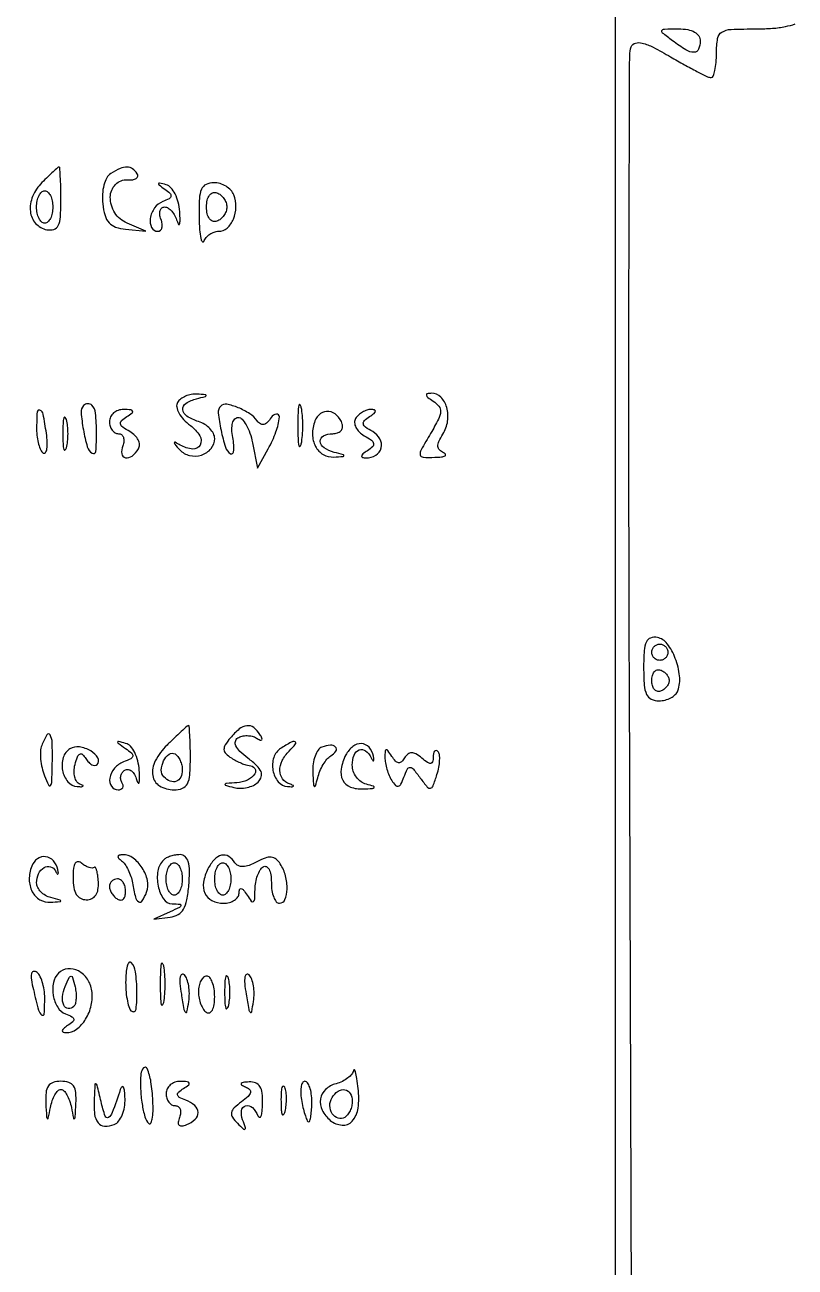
# Model space of a CAD drawing. Extents: x 0 to 905, y 0 to 640.
# Drawn here: x 809.5 to 904.7, y 166 to 319.5 of the extents above; entities that cross this region are included whole.
import ezdxf

# ---------------------------------------------------------------- set-up
doc = ezdxf.new("R2010")
doc.units = 0

msp = doc.modelspace()

# ---------------------------------------------------------------- linework, layer by layer
for points in [[(882.5, 352.5), (882.5, 87.5), (699.76385, 87.24732), (517.027699, 86.99464), (516.76385, 54.74732), (516.5, 22.5), (269.5, 22.5), (22.5, 22.5), (22.243959, 319, -0.00015), (22.179942, 432.778506, -0.000249), (22.20269, 528.770651, -0.000007), (22.267864, 615.689779, -0.090785), (22.463017, 616.751154, -0.310816), (23.53922, 617.495646, -0.00004), (108.995441, 617.701159, -0.000616), (229.087382, 617.832255, -0.000111), (452.719058, 617.751154), (882.5, 617.5)], [(893, 317.5, -0.102486), (892.788637, 316.479655, -0.301552), (892.216218, 316.107466, -0.137071), (891.213812, 316.397543, -0.023362), (889.55887, 317.531803, -0.008245), (888.331921, 318.492032, -0.354449), (888.267891, 318.793934, -0.275202), (888.561777, 318.978766, -0.006077), (890.30887, 319, -0.041065), (891.458309, 318.905438, -0.086296), (892.301478, 318.610653, -0.122329), (892.812873, 318.132378, -0.144851)], [(811.660965, 300.022149, 0.094325), (810.504767, 298.302448, 0.127278), (810.224646, 296.456768, 0.157437), (810.877254, 294.975081, 0.164806), (812.261484, 294.188159, 0.123758), (813.12798, 294.236744, 0.211376), (813.663847, 294.70569, 0.093887), (813.934517, 295.774379, 0.015209), (814, 297.926676, 0.005757), (813.982061, 299.484502, 0.009794), (813.926563, 300.786003, 0.00392), (813.85071, 301.867175, 0.460533), (813.75, 301.940567, 0.124316), (813.592082, 301.8582, 0.003681), (813.033221, 301.352515, 0.007143), (812.383777, 300.738783, 0.004843)], [(820.169924, 301.126181, 0.128667), (819.672107, 300.591664, 0.058144), (819.31632, 299.695115, 0.050883), (819.136913, 298.583014, 0.043008), (819.169924, 297.391493, 0.040983), (819.455823, 295.948393, 0.114844), (819.952347, 295.052729, 0.128359), (820.755434, 294.525883, 0.057452), (822, 294.259963), (824.5, 294.019926), (822.179637, 295.003767, -0.150449), (820.657721, 296.28484, -0.146961), (820.102109, 298.212531, -0.190198), (820.746482, 299.793084, -0.225315), (822.239722, 300.362905, 0.047547), (822.868255, 300.373175, 0.113184), (823.306667, 300.526665, 0.205085), (823.488076, 300.789535, 0.190524), (823.430221, 301.112905, 0.098783), (822.862683, 301.721502, 0.156073), (822.189569, 301.939883, 0.108451), (821.330552, 301.755006, 0.034254)], [(826.833846, 299.215294, -0.033349), (827.474484, 298.698245, -0.25149), (827.597189, 298.342694, -0.235491), (827.370699, 298.027446, -0.029717), (826.583846, 297.670548, 0.147655), (825.573246, 296.886866, 0.113467), (825.0369, 295.589585, 0.158946), (825.204942, 294.471558, 0.283865), (825.968615, 294, 0.184534), (826.289193, 294.122486, 0.147206), (826.483616, 294.440625, 0.100118), (826.511135, 294.925634, 0.055937), (826.361626, 295.5, -0.06016), (826.217323, 296.074154, -0.106004), (826.258745, 296.559375, -0.15007), (826.474087, 296.878024, -0.171292), (826.819687, 297, -0.145372), (827.2523, 296.871504, -0.068326), (827.69737, 296.485937, -0.059068), (828.087036, 295.919374, -0.051236), (828.356015, 295.25, 0.066436), (828.528952, 294.854684, 0.657869), (828.65834, 294.872659, 0.072314), (828.721688, 295.3784, 0.010379), (828.679339, 296.422881, 0.04591), (828.500318, 297.58353, 0.055748), (828.116737, 298.614551, 0.065112), (827.594155, 299.382363, 0.146162), (827, 299.749012, 0.007171), (826.195992, 299.952839, 0.394473), (826.071513, 299.881975, 0.319113), (826.121577, 299.72885, 0.006159)], [(831.078947, 295.75, 0.011459), (831.143409, 294.197245, 0.031921), (831.282867, 293.115625, 0.122766), (831.467002, 292.720772, 0.571698), (831.662281, 292.75, -0.081631), (831.95293, 293.227883, -0.06462), (832.403221, 293.632812, -0.06511), (832.937973, 293.906678, -0.086029), (833.476345, 294, 0.18319), (834.532256, 294.400298, 0.112809), (835.315585, 295.494284, 0.095626), (835.628865, 296.993015, 0.09574), (835.361626, 298.5, 0.098143), (835.000393, 299.073537, 0.066864), (834.399034, 299.559375, 0.064008), (833.659707, 299.887915, 0.07271), (832.893011, 300, 0.110543), (831.937207, 299.786072, 0.183775), (831.371586, 299.199151, 0.090327), (831.106948, 298.033584, 0.015419)], [(813, 297, -0.048028), (812.926307, 296.234582, -0.068025), (812.70625, 295.5875, -0.088204), (812.381882, 295.151477, -0.191087), (812, 295, -0.191087), (811.618118, 295.151477, -0.088204), (811.29375, 295.5875, -0.068025), (811.073693, 296.234582, -0.048028), (811, 297, -0.048028), (811.073693, 297.765418, -0.068025), (811.29375, 298.4125, -0.088204), (811.618118, 298.848523, -0.191087), (812, 299, -0.191087), (812.381882, 298.848523, -0.088204), (812.70625, 298.4125, -0.068025), (812.926307, 297.765418, -0.048028)], [(834.5, 297, -0.085974), (834.406312, 296.459169, -0.06941), (834.132812, 295.935938, -0.06965), (833.727751, 295.509184, -0.087886), (833.25, 295.25, -0.162171), (832.750923, 295.249896, -0.158614), (832.346154, 295.548718, -0.105759), (832.084641, 296.151204, -0.049736), (832, 297, -0.049736), (832.084641, 297.848796, -0.105759), (832.346154, 298.451282, -0.158614), (832.750923, 298.750104, -0.162171), (833.25, 298.75, -0.087886), (833.727751, 298.490816, -0.06965), (834.132812, 298.064062, -0.06941), (834.406312, 297.540831, -0.085974)], [(828.415197, 272.862785, 0.188812), (828.312253, 272.298169, 0.078031), (828.582118, 271.555718, 0.061446), (829.164752, 270.751759, 0.043702), (829.992212, 270.005875, -0.091955), (831.146382, 268.744774, -0.263963), (831.194001, 267.600987, -0.308487), (830.277513, 267.102917, -0.1037), (828.75, 267.587687, 0.009551), (828.112211, 267.931872, 0.523773), (828.009836, 267.87737, 0.213707), (828.067713, 267.693186, 0.005151), (828.682783, 267.013922, 0.150766), (829.908798, 266.303175, 0.135067), (831.381424, 266.365669, 0.143335), (832.553724, 267.160218, 0.174339), (833, 268.401228, 0.120733), (832.851239, 269.008321, 0.07029), (832.4125, 269.621641, 0.063632), (831.764682, 270.14808, 0.062073), (831, 270.5, -0.062073), (829.571505, 271.157419, -0.235931), (829.071348, 271.96936, -0.280187), (829.453542, 272.745349, -0.07795), (830.75, 273.310674, 0.002679), (831.851261, 273.604777, 0.309854), (831.942842, 273.712731, 0.420376), (831.866595, 273.804491, 0.003272), (830.809017, 273.883999, 0.06305), (830.110055, 273.843806, 0.055019), (829.408302, 273.631868, 0.05787), (828.808716, 273.289491, 0.095986)], [(859.990589, 273.026978, -0.081345), (860.70593, 272.391794, -0.192093), (860.91489, 271.722887, -0.100215), (860.650198, 270.790256, -0.014316), (859.684053, 269.042291, 0.006162), (858.507594, 266.993458, 0.17144), (858.405126, 266.39414, 0.350477), (858.745297, 266.091939, 0.021596), (860.193464, 266.078947, 0.020079), (861.012324, 266.139956, 0.092078), (861.465861, 266.279336, 0.437562), (861.514401, 266.458855, 0.157439), (861.286062, 266.65026, -0.098603), (860.775591, 266.986085, -0.190267), (860.580824, 267.426598, -0.120116), (860.704036, 268.038089, -0.030091), (861.193882, 268.938847, 0.103455), (861.785029, 270.547946, 0.105095), (861.676794, 272.24946, 0.129149), (860.935187, 273.515697, 0.201682), (859.781385, 273.984687, 0.050317), (859.271348, 273.927065, 0.414804), (859.157238, 273.749562, 0.181841), (859.334591, 273.475777, 0.018114)], [(811, 269.559017, 0.030992), (811.060279, 268.58748, 0.036802), (811.240598, 267.686375, 0.039947), (811.503175, 266.969094, 0.147672), (811.819056, 266.61183, 0.401493), (812.092216, 266.670055, 0.110488), (812.270451, 267.120059, 0.052318), (812.314373, 267.955997, 0.023425), (812.205557, 269.052813, 0.010376), (811.810492, 271.403887, 0.251624), (811.406077, 271.903738, 0.518456), (811.058647, 271.686367, 0.013781)], [(816.809831, 272.476498, 0.220155), (816.494998, 271.619341, 0.024109), (816.773193, 269.484859, 0.025199), (817.260984, 267.384531, 0.186724), (817.869402, 266.580504, 0.561523), (818.318412, 266.808291, 0.021269), (818.399676, 269.096966, 0.020528), (818.282443, 271.532802, 0.175843), (817.827688, 272.505646, 0.105047), (817.598992, 272.654199, 0.099166), (817.324771, 272.701005, 0.096422), (817.047298, 272.638701, 0.093338)], [(820, 270.5, 0.072144), (820.08314, 269.926792, 0.087143), (820.325178, 269.440625, 0.100435), (820.684847, 269.115611, 0.134459), (821.106989, 269, -0.158089), (821.480915, 268.878743, -0.151946), (821.719716, 268.559375, -0.112257), (821.77672, 268.073899, -0.06502), (821.638374, 267.5, 0.122325), (821.517265, 266.520086, 0.326675), (821.971223, 266.03471, 0.218988), (822.790619, 266.238558, 0.085765), (823.581381, 267.131677, 0.152441), (823.711572, 267.639382, 0.103638), (823.558233, 268.220314, 0.084897), (823.141278, 268.787403, 0.064391), (822.520421, 269.24851, -0.025739), (821.638688, 269.803368, -0.189731), (821.370204, 270.210802, -0.261641), (821.495234, 270.609111, -0.047574), (822.130023, 271.10152, 0.019066), (822.79751, 271.560923, 0.347061), (822.860092, 271.794518, 0.280965), (822.640578, 271.950121, 0.015023), (821.75, 271.984687, 0.08452), (821.081711, 271.876916, 0.094034), (820.514063, 271.554877, 0.101436), (820.13455, 271.070951, 0.116238)], [(833.74093, 272.407597, 0.227835), (833.443602, 271.559992, 0.023955), (833.784552, 269.427609, 0.025544), (834.336007, 267.333815, 0.179031), (834.974945, 266.515485, 0.389628), (835.211035, 266.560765, 0.127672), (835.356159, 266.919655, 0.055867), (835.36911, 267.612785, 0.023991), (835.238966, 268.530262, -0.037997), (835.126061, 269.525833, -0.075561), (835.21603, 270.312531, -0.11776), (835.489128, 270.813454, -0.212414), (835.908423, 271, -0.211879), (836.390486, 270.78612, -0.055272), (836.898089, 270.082863, -0.046254), (837.351748, 269.073307, -0.033134), (837.674434, 267.877832), (838.298867, 264.755663), (839.613998, 267.127832, 0.037423), (840.573448, 269.212131, 0.065381), (840.998808, 271.061958, 0.483263), (840.636363, 271.410537, 0.217186), (839.984687, 271, -0.045567), (839.503533, 270.395132, -0.142545), (839.05814, 270.137407, -0.201223), (838.641977, 270.202756, -0.102314), (838.25, 270.572942, 0.095668), (837.334496, 271.460638, 0.048237), (835.904615, 272.210188, 0.047463), (834.490115, 272.634711, 0.250584)], [(843.272364, 270, 0.008087), (843.298431, 268.38851, 0.039503), (843.399666, 267.482812, 0.611425), (843.546986, 267.439977, 0.142433), (843.705733, 267.75, 0.029693), (843.840649, 268.774707, 0.017887), (843.884498, 270, 0.017887), (843.840649, 271.225293, 0.029693), (843.705733, 272.25, 0.142433), (843.546986, 272.560023, 0.611425), (843.399666, 272.517188, 0.039503), (843.298431, 271.61149, 0.008087)], [(845.393537, 270.583158, 0.092459), (845.088024, 268.923214, 0.11995), (845.456282, 267.42578, 0.141099), (846.406143, 266.426894, 0.149916), (847.718615, 266.116001, 0.002269), (848.892099, 266.197767, 0.376975), (848.975405, 266.282707, 0.354061), (848.903211, 266.382583, 0.00218), (847.75, 266.689326, -0.084752), (846.513908, 267.24833, -0.230186), (846.045159, 268.058551, -0.307969), (846.440134, 268.739676, -0.112419), (847.583333, 269, 0.077096), (848.158616, 269.089234, 0.119977), (848.585286, 269.348828, 0.144529), (848.795817, 269.735738, 0.134046), (848.770833, 270.1875, 0.118283), (848.102767, 271.259689, 0.166895), (847.096012, 271.742736, 0.186698), (846.088512, 271.482766, 0.146718)], [(850.418619, 270.868323, 0.152441), (850.288428, 270.360618, 0.103638), (850.441767, 269.779686, 0.084897), (850.858722, 269.212597, 0.064391), (851.479579, 268.75149, -0.025739), (852.361312, 268.196632, -0.189731), (852.629796, 267.789198, -0.261641), (852.504766, 267.390889, -0.047574), (851.869977, 266.89848, 0.022242), (851.308056, 266.506451, 0.181247), (851.144844, 266.245294, 0.398544), (851.251753, 266.074215, 0.060299), (851.690983, 266.015313, 0.139806), (852.908544, 266.345678, 0.196707), (853.572515, 267.238247, 0.19418), (853.424409, 268.34979, 0.136983), (852.520421, 269.24851, -0.025739), (851.638688, 269.803368, -0.189731), (851.370204, 270.210802, -0.261641), (851.495234, 270.609111, -0.047574), (852.130023, 271.10152, 0.022242), (852.691944, 271.493549, 0.181247), (852.855156, 271.754706, 0.398544), (852.748247, 271.925785, 0.060299), (852.309017, 271.984687, 0.082511), (851.801661, 271.907078, 0.054303), (851.262432, 271.663072, 0.053122), (850.774473, 271.300082, 0.067978)], [(814.232003, 269, 0.011065), (814.259713, 267.748017, 0.052887), (814.366341, 267.042188, 0.542911), (814.521012, 266.99086, 0.161593), (814.689326, 267.25, 0.039571), (814.831531, 268.047266, 0.024357), (814.877971, 269, 0.024357), (814.831531, 269.952734, 0.039571), (814.689326, 270.75, 0.161593), (814.521012, 271.00914, 0.542911), (814.366341, 270.957812, 0.052887), (814.259713, 270.251983, 0.011065)], [(886, 240.073324, 0.017235), (886.074172, 237.922152, 0.091783), (886.366183, 236.787942, 0.176906), (886.944016, 236.209913, 0.109277), (887.893011, 236, 0.061362), (888.649572, 236.093199, 0.061793), (889.358983, 236.367188, 0.067866), (889.916882, 236.771846, 0.117999), (890.225282, 237.25, 0.111715), (890.437276, 239.078533, 0.064879), (889.916556, 241.237568, 0.067939), (888.919493, 243.054434, 0.187907), (887.706155, 243.818073, 0.129861), (886.862545, 243.760599, 0.207134), (886.334549, 243.283508, 0.091718), (886.065795, 242.206702, 0.015417)], [(889, 242, -0.099038), (888.923658, 241.618362, -0.097945), (888.70625, 241.29375, -0.097945), (888.381638, 241.076342, -0.099038), (888, 241, -0.099038), (887.618362, 241.076342, -0.097945), (887.29375, 241.29375, -0.097945), (887.076342, 241.618362, -0.099038), (887, 242, -0.099038), (887.076342, 242.381638, -0.097945), (887.29375, 242.70625, -0.097945), (887.618362, 242.923658, -0.099038), (888, 243, -0.099038), (888.381638, 242.923658, -0.097945), (888.70625, 242.70625, -0.097945), (888.923658, 242.381638, -0.099038)], [(889.15, 238.5, -0.102038), (889.069583, 238.110048, -0.070382), (888.834219, 237.723802, -0.066918), (888.485911, 237.399741, -0.073624), (888.075, 237.191667, -0.159683), (887.666526, 237.189601, -0.143818), (887.315781, 237.428177, -0.107546), (887.079656, 237.888977, -0.064908), (887, 238.5, -0.064908), (887.079656, 239.111023, -0.107546), (887.315781, 239.571823, -0.143818), (887.666526, 239.810399, -0.159683), (888.075, 239.808333, -0.073624), (888.485911, 239.600259, -0.066918), (888.834219, 239.276198, -0.070382), (889.069583, 238.889952, -0.102038)], [(811.638801, 230.501114, 0.078177), (811.481942, 229.766519, 0.035517), (811.498368, 228.781261, 0.034059), (811.664541, 227.723096, 0.039599), (811.968426, 226.751114, 0.015684), (812.490242, 225.562048, 0.586983), (812.726451, 225.546837, 0.135977), (812.881616, 226.042787, 0.004005), (812.936614, 228.25, 0.009954), (812.928793, 230.851408, 0.125671), (812.666536, 231.788268, 0.576106), (812.25659, 231.789289, 0.040409)], [(827.11072, 230.523708, 0.075353), (825.655601, 228.577935, 0.162861), (825.345286, 226.757134, 0.222708), (826.197838, 225.490257, 0.135874), (827.968615, 225, 0.091489), (829.012416, 225.192604, 0.186093), (829.623038, 225.742275, 0.10054), (829.925224, 226.836287, 0.017274), (830, 229, 0.005863), (829.982062, 230.52964, 0.009981), (829.926563, 231.807245, 0.004072), (829.850667, 232.866628, 0.46115), (829.75, 232.939558, 0.124285), (829.587261, 232.853897, 0.002352), (828.871586, 232.20497, 0.005574), (828.044465, 231.430748, 0.003684)], [(834.936747, 231.423785, 0.03121), (834.300438, 230.551664, 0.156052), (834.147786, 229.973918, 0.190605), (834.372206, 229.481966, 0.050531), (835.064302, 228.939097, 0.020456), (835.669004, 228.590242, 0.020623), (836.298576, 228.292991, 0.02095), (836.866871, 228.08039, 0.074054), (837.25, 228.015313, -0.232471), (837.948955, 227.653875, -0.323084), (837.956934, 226.973682, -0.130852), (837.039983, 226.205559, -0.096692), (835.75, 225.883999, 0.003728), (834.475171, 225.808739, 0.233825), (834.285681, 225.698775, 0.507872), (834.334524, 225.566722, 0.006188), (835.35622, 225.290218, 0.064988), (836.151107, 225.192652, 0.053065), (837.00316, 225.289945, 0.054876), (837.781787, 225.556095, 0.087253), (838.35622, 225.960212, 0.116199), (838.75429, 226.606147, 0.181819), (838.729274, 227.251033, 0.10535), (838.224108, 227.976274, 0.026351), (837.113968, 228.910902, -0.027659), (836.128379, 229.745085, -0.087789), (835.615925, 230.436282, -0.176406), (835.553148, 230.986397, -0.197933), (835.863968, 231.415928, -0.080611), (836.384245, 231.631434, -0.059272), (837.005427, 231.702192, -0.059053), (837.628512, 231.625193, -0.078322), (838.154508, 231.404508, 0.029004), (838.613152, 231.156574, 0.315645), (838.809017, 231.190983, 0.315645), (838.843426, 231.386848, 0.029004), (838.595492, 231.845492, 0.091562), (837.824882, 232.695936, 0.194069), (836.98223, 232.927894, 0.145707), (836.034806, 232.522707, 0.046173)], [(815.118068, 230.07297, 0.182901), (814.283738, 228.987719, 0.121372), (814.201105, 227.401674, 0.126665), (814.860277, 226.006927, 0.204021), (816.011484, 225.415192, 0.013769), (816.544282, 225.391338, 0.181165), (816.727105, 225.456263, 0.542514), (816.714582, 225.557535, 0.029431), (816.357386, 225.706352, -0.162395), (815.961226, 226.012477, -0.086357), (815.7065, 226.584968, -0.070633), (815.627699, 227.330382, -0.055073), (815.746124, 228.137178, -0.023254), (816.042348, 229.087122, -0.183201), (816.338428, 229.430781, -0.330601), (816.670463, 229.38354, -0.059399), (817.084365, 228.863495, 0.050717), (817.435701, 228.406025, 0.083005), (817.824176, 228.111379, 0.118848), (818.185521, 228.020388, 0.201538), (818.469793, 228.13646, 0.344687), (818.568673, 228.946067, 0.126811), (817.691482, 229.807242, 0.092406), (816.277284, 230.306894, 0.179106)], [(821.971975, 230.129926, -0.02506), (822.743234, 229.534853, -0.258269), (822.879179, 229.171521, -0.245978), (822.645529, 228.850953, -0.023047), (821.721975, 228.446806, 0.126234), (820.620899, 227.66481, 0.128727), (820.042263, 226.454808, 0.194628), (820.241653, 225.442248, 0.253191), (821.059017, 225, 0.098926), (821.418448, 225.071817, 0.176081), (821.637945, 225.273452, 0.169366), (821.681645, 225.57557, 0.090666), (821.542705, 225.930902, -0.100106), (821.394992, 226.330558, -0.098189), (821.412689, 226.75912, -0.09769), (821.592911, 227.150242, -0.097981), (821.908006, 227.443145, -0.180337), (822.30604, 227.522478, -0.131968), (822.720676, 227.336058, -0.094544), (823.091096, 226.893887, -0.057488), (823.353657, 226.262243, 0.064436), (823.527822, 225.85909, 0.659299), (823.657647, 225.876255, 0.073472), (823.721702, 226.378343, 0.010373), (823.679339, 227.422881, 0.04591), (823.500318, 228.58353, 0.055748), (823.116737, 229.614551, 0.065112), (822.594155, 230.382363, 0.146162), (822, 230.749012, 0.005276), (821.107722, 230.978818, 0.472944), (821.011527, 230.906895, 0.254128), (821.085625, 230.754467, 0.003387)], [(841.151607, 230.11486, 0.177266), (840.29954, 229.005713, 0.121882), (840.200959, 227.407498, 0.128797), (840.85385, 226.010342, 0.20406), (842.011484, 225.415192, 0.010809), (842.58505, 225.38611, 0.241247), (842.730861, 225.45554, 0.493409), (842.703203, 225.557952, 0.016609), (842.25, 225.727033, -0.155575), (841.385137, 226.360999, -0.155561), (841.046866, 227.378619, -0.121607), (841.334832, 228.609872, -0.078566), (842.2, 229.8, 0.021766), (843.004256, 230.677502, 0.538984), (842.925582, 230.94081, 0.20451), (842.438305, 230.886153, 0.012424)], [(846.25, 230.279762, 0.158275), (845.779115, 229.916586, 0.06272), (845.401263, 229.181138, 0.053729), (845.164037, 228.21997, 0.044553), (845.116001, 227.166667, 0.004253), (845.190306, 225.738434, 0.172989), (845.310625, 225.456272, 0.583353), (845.458755, 225.491119, 0.009687), (845.731684, 226.5, -0.03876), (846.004416, 227.316676, -0.034328), (846.409282, 228.11684, -0.035946), (846.877042, 228.787662, -0.082266), (847.336722, 229.195627, 0.093774), (847.97992, 229.793273, 0.371183), (847.942215, 230.290075, 0.223877), (847.30944, 230.516561, 0.06164)], [(849.202832, 229.310765, 0.075173), (848.61826, 227.57887, 0.162766), (848.821993, 226.205218, 0.187731), (849.771327, 225.356136, 0.10338), (851.333333, 225.116001, 0.004943), (852.483606, 225.188996, 0.220754), (852.688046, 225.302761, 0.516928), (852.641902, 225.439374, 0.008813), (851.75, 225.689326, -0.09552), (851.081374, 226.009076, -0.075402), (850.514063, 226.578271, -0.073873), (850.131587, 227.302748, -0.084769), (850, 228.073324, -0.089146), (850.219762, 229.296125, -0.215128), (850.851406, 229.93534, -0.260888), (851.644686, 229.82125, -0.114791), (852.341667, 228.975, 0.019541), (852.530428, 228.629035, 0.433977), (852.630911, 228.607266, 0.281926), (852.684243, 228.728094, 0.014877), (852.6125, 229.1625, 0.132022), (852.07333, 230.261905, 0.205017), (851.135143, 230.712658, 0.181071), (850.066857, 230.36479, 0.105929)], [(829, 227.440983, -0.10924), (828.804984, 226.559036, -0.197274), (828.270167, 226.06477, -0.1881), (827.520615, 226.076305, -0.099868), (826.735568, 226.597766, -0.210351), (826.406646, 227.443943, -0.101767), (826.696107, 228.593121, -0.122354), (827.370931, 229.405635, -0.305994), (828.104785, 229.435239, -0.096533), (828.447691, 229.118313, -0.052635), (828.737031, 228.621201, -0.049696), (828.933596, 228.033219, -0.055887)], [(854.030626, 229, 0.045392), (854.091694, 228.328709, 0.027135), (854.278998, 227.548808, 0.027018), (854.552198, 226.786152, 0.041767), (854.876149, 226.166154, 0.042242), (855.336926, 225.559286, 0.28153), (855.685352, 225.456031, 0.212844), (856.0093, 225.718092, 0.0262), (856.388354, 226.569651, -0.021683), (856.828527, 227.583048, -0.300825), (857.155779, 227.776219, -0.213252), (857.547804, 227.576395, -0.011956), (858.400797, 226.466555, 0.013902), (859.266985, 225.348578, 0.278227), (859.657213, 225.210059, 0.258665), (859.981663, 225.487732, 0.012341), (860.464585, 226.888419, 0.02907), (860.696043, 227.797885, 0.036693), (860.797996, 228.659866, 0.039948), (860.77292, 229.366409, 0.169102), (860.591306, 229.742027, 0.161189), (860.367987, 229.854279, 0.259064), (860.173696, 229.780961, 0.131809), (860.04078, 229.499261, 0.044719), (860, 229.044222, -0.059914), (859.930498, 228.466288, -0.32251), (859.703462, 228.272142, -0.174504), (859.310431, 228.377546, -0.021298), (858.589028, 228.926114, 0.037144), (857.866483, 229.440279, 0.135021), (857.32929, 229.592311, 0.180277), (856.882572, 229.429578, 0.077946), (856.464028, 228.941796, -0.06555), (856.081488, 228.47306, -0.224331), (855.717053, 228.354694, -0.179998), (855.335619, 228.554969, -0.041609), (854.890313, 229.143237, 0.012586), (854.414346, 229.85418, 0.287764), (854.19778, 229.944543, 0.349077), (854.055126, 229.786413, 0.015573)], [(810.393537, 215.583158, 0.092459), (810.088024, 213.923214, 0.11995), (810.456282, 212.42578, 0.141099), (811.406143, 211.426894, 0.149916), (812.718615, 211.116001, 0.002269), (813.892099, 211.197767, 0.376975), (813.975405, 211.282707, 0.354061), (813.903211, 211.382583, 0.00218), (812.75, 211.689326, -0.068713), (812.081075, 211.966499, -0.069194), (811.514063, 212.41406, -0.075478), (811.131322, 212.957319, -0.116292), (811, 213.514307, -0.107028), (811.243445, 214.638577, -0.147116), (811.920285, 215.41243, -0.219098), (812.714537, 215.515184, -0.204916), (813.33959, 214.981231, 0.019147), (813.529361, 214.632109, 0.42897), (813.630301, 214.609096, 0.287128), (813.684232, 214.728167, 0.014876), (813.6125, 215.1625, 0.135436), (813.076614, 216.236921, 0.179119), (812.116782, 216.74203, 0.188684), (811.097705, 216.489361, 0.148162)], [(821.5, 216.234687, -0.084567), (821.908351, 215.812243, -0.035664), (822.307614, 215.128314, -0.033988), (822.639264, 214.319555, -0.037607), (822.845069, 213.5, 0.016846), (823.210233, 211.739685, 0.191618), (823.613273, 211.171385, 0.425705), (824.057993, 211.275354, 0.042473), (824.588337, 212.369607, 0.145999), (824.69733, 213.79237, 0.089466), (824.049753, 215.359074, 0.091504), (822.913755, 216.571398, 0.163681), (821.627555, 216.984687, 0.050393), (821.199493, 216.935554, 0.305876), (821.053223, 216.782317, 0.243909), (821.126133, 216.554717, 0.037187)], [(826.666667, 216.333333, 0.158383), (825.977314, 214.980412, 0.08897), (826.015289, 213.117978, 0.098431), (826.675043, 211.531437, 0.239512), (827.75, 210.929715, -0.012116), (828.723555, 210.866958, -0.461403), (828.835935, 210.708742, -0.22057), (828.656872, 210.487843, -0.005946), (827.5, 209.938203), (825.5, 209.016978), (827.5, 209.266805, 0.100485), (828.4766, 209.5954, 0.13105), (829.140558, 210.259469, 0.085615), (829.561894, 211.399946, 0.025084), (829.810365, 213.258317, 0.020295), (829.884486, 215.014751, 0.070973), (829.726556, 216.134494, 0.137057), (829.338557, 216.761354, 0.188211), (828.727032, 217, 0.042125), (828.144517, 216.950836, 0.03615), (827.546899, 216.804167, 0.037762), (827.021543, 216.589185, 0.080546)], [(832.170311, 215.25, 0.077499), (831.622856, 213.59992, 0.148225), (831.800335, 212.227973, 0.17437), (832.668752, 211.329204, 0.114827), (834.083333, 211, 0.063284), (834.817287, 211.093269, 0.08054), (835.441477, 211.367188, 0.097042), (835.86211, 211.773226, 0.15045), (836.015313, 212.25, -0.066727), (836.081977, 212.704915, -0.405416), (836.269141, 212.8125, -0.167501), (836.559769, 212.621859, -0.021149), (837, 212, 0.021402), (837.524997, 211.259195, 0.400385), (837.783207, 211.220225, 0.230617), (837.950013, 211.521535, 0.011327), (837.984687, 212.690983, -0.041553), (838.064504, 213.574966, -0.04346), (838.289252, 214.419912, -0.047523), (838.614889, 215.108369, -0.12069), (839, 215.5, -0.253782), (839.384801, 215.521766, -0.1651), (839.712684, 215.205217, -0.083483), (839.931329, 214.520664, -0.035659), (840, 213.559017, 0.037227), (840.073066, 212.579009, 0.055981), (840.29375, 211.751711, 0.073461), (840.616918, 211.186221, 0.230178), (841, 211, 0.302728), (841.684021, 211.455928, 0.093249), (841.954339, 212.730394, 0.070854), (841.758718, 214.374492, 0.076376), (841.111861, 215.853245, 0.080086), (840.585621, 216.447655, 0.151634), (839.998394, 216.68585, 0.111548), (839.249787, 216.582032, 0.032866), (838.187862, 216.100541, -0.034666), (837.24855, 215.67871, -0.078755), (836.487269, 215.527872, -0.116069), (835.907505, 215.640989, -0.149456), (835.501671, 215.997296, 0.113422), (834.735438, 216.772696, 0.199104), (833.861006, 216.924958, 0.154919), (832.96911, 216.4047, 0.065168)], [(815.5, 214.129249, 0.039736), (815.595788, 212.925859, 0.096397), (815.900969, 212.092564, 0.136134), (816.416206, 211.60586, 0.122184), (817.130872, 211.428571, 0.108413), (817.81441, 211.578542, 0.136018), (818.307685, 211.996, 0.109805), (818.583081, 212.686818, 0.055051), (818.630872, 213.630184, 0.018458), (818.551955, 214.447261, 0.039655), (818.418596, 215.065451, 0.073892), (818.257649, 215.40799, 0.473374), (818.092009, 215.424574, -0.210765), (817.856978, 215.333683, -0.068794), (817.483088, 215.403195, -0.054567), (817.04001, 215.606516, -0.038389), (816.592009, 215.923639, 0.148546), (816.11948, 216.122191, 0.289437), (815.767192, 215.947376, 0.113502), (815.555972, 215.311406, 0.023661)], [(829, 214, -0.048028), (828.926307, 213.234582, -0.068025), (828.70625, 212.5875, -0.088204), (828.381882, 212.151477, -0.191087), (828, 212, -0.191087), (827.618118, 212.151477, -0.088204), (827.29375, 212.5875, -0.068025), (827.073693, 213.234582, -0.048028), (827, 214, -0.048028), (827.073693, 214.765418, -0.068025), (827.29375, 215.4125, -0.088204), (827.618118, 215.848523, -0.191087), (828, 216, -0.191087), (828.381882, 215.848523, -0.088204), (828.70625, 215.4125, -0.068025), (828.926307, 214.765418, -0.048028)], [(835, 214, -0.048028), (834.926307, 213.234582, -0.068025), (834.70625, 212.5875, -0.088204), (834.381882, 212.151477, -0.191087), (834, 212, -0.191087), (833.618118, 212.151477, -0.088204), (833.29375, 212.5875, -0.068025), (833.073693, 213.234582, -0.048028), (833, 214, -0.048028), (833.073693, 214.765418, -0.068025), (833.29375, 215.4125, -0.088204), (833.618118, 215.848523, -0.191087), (834, 216, -0.191087), (834.381882, 215.848523, -0.088204), (834.70625, 215.4125, -0.068025), (834.926307, 214.765418, -0.048028)], [(820, 213.059017, 0.089642), (820.073302, 212.653442, 0.053229), (820.29375, 212.2129, 0.051032), (820.617485, 211.806203, 0.06081), (821, 211.5, 0.139169), (821.379648, 211.392057, 0.191142), (821.70625, 211.521475, 0.138808), (821.926733, 211.889346, 0.066118), (822, 212.440983, 0.062283), (821.925455, 213.037096, 0.080552), (821.70625, 213.542039, 0.097988), (821.381379, 213.879982, 0.153634), (821, 214, 0.092995), (820.618268, 213.928382, 0.096318), (820.29375, 213.723586, 0.099231), (820.076556, 213.418051, 0.105429)], [(810.600595, 200.333789, 0.006565), (811.24972, 197.779792, 0.166708), (811.645453, 197.191806, 0.600169), (811.944926, 197.330263, 0.014162), (812, 199.274316, 0.036672), (811.923231, 200.31961, 0.040789), (811.694476, 201.304793, 0.044761), (811.35998, 202.097837, 0.132928), (810.959918, 202.524772, 0.233045), (810.58316, 202.560922, 0.267624), (810.356994, 202.284393, 0.080998), (810.356325, 201.549745, 0.018759)], [(813.701236, 202.367903, 0.149516), (813.074462, 201.188751, 0.091541), (813.059922, 199.601219, 0.093538), (813.608663, 198.143134, 0.165976), (814.583846, 197.329452, -0.027745), (815.368061, 196.97747, -0.234956), (815.589781, 196.674583, -0.265879), (815.468719, 196.342289, -0.034191), (814.833846, 195.876149, 0.02848), (814.342211, 195.523742, 0.165674), (814.174324, 195.25807, 0.378933), (814.267635, 195.082803, 0.086103), (814.627555, 195.015313, 0.165601), (815.924882, 195.437534, 0.093711), (817.052921, 196.670328, 0.083299), (817.754542, 198.387132, 0.091048), (817.826764, 200.184742, 0.112876), (817.271423, 201.632656, 0.123886), (816.156079, 202.637318, 0.145575), (814.83843, 202.901131, 0.175231)], [(822, 201.225684, 0.022414), (822.054894, 200.001786, 0.029346), (822.220312, 198.894684, 0.029721), (822.458813, 198.020762, 0.174534), (822.75, 197.654298, 0.549498), (823.286971, 197.914439, 0.032393), (823.396486, 200.103821, 0.028614), (823.221222, 202.533915, 0.165534), (822.661021, 203.672312, 0.449013), (822.411102, 203.657634, 0.101392), (822.194175, 203.226286, 0.04595), (822.046074, 202.373951, 0.020054)], [(826.272364, 201, 0.008087), (826.298431, 199.38851, 0.039503), (826.399666, 198.482812, 0.611425), (826.546986, 198.439977, 0.142433), (826.705733, 198.75, 0.029693), (826.840649, 199.774707, 0.017887), (826.884498, 201, 0.017887), (826.840649, 202.225293, 0.029693), (826.705733, 203.25, 0.142433), (826.546986, 203.560023, 0.611425), (826.399666, 203.517188, 0.039503), (826.298431, 202.61149, 0.008087)], [(815.588397, 198.255064, -0.220948), (814.898745, 198.002939, -0.276564), (814.356048, 198.393712, -0.130073), (814.197724, 199.452724, -0.074943), (814.53122, 200.706872, -0.006675), (815.048268, 201.855863, -0.299388), (815.260685, 201.986918, -0.331063), (815.447586, 201.839331, -0.007526), (815.743156, 200.671731, -0.03472), (815.865716, 199.928682, -0.039523), (815.876572, 199.207674, -0.043304), (815.785351, 198.606158, -0.13795)], [(828.881162, 199.781418, 0.003467), (829.209184, 197.884406, 0.152988), (829.39376, 197.531401, 0.599836), (829.570202, 197.585054, 0.009743), (829.797245, 198.865335, 0.039733), (829.871906, 199.838071, 0.040388), (829.790931, 200.804952, 0.043618), (829.579167, 201.629233, 0.112154), (829.253246, 202.146754, 0.318785), (828.944935, 202.199105, 0.246244), (828.735621, 201.917335, 0.063014), (828.71055, 201.0865, 0.01715)], [(831, 200.059017, 0.046881), (831.074077, 199.270704, 0.046318), (831.29375, 198.50665, 0.050262), (831.616444, 197.876024, 0.111412), (832, 197.5, 0.253782), (832.384801, 197.478234, 0.1651), (832.712684, 197.794783, 0.083483), (832.931329, 198.479336, 0.035659), (833, 199.440983, 0.037227), (832.926934, 200.420991, 0.055981), (832.70625, 201.248289, 0.073461), (832.383082, 201.813779, 0.230178), (832, 202, 0.186414), (831.618213, 201.852535, 0.089706), (831.29375, 201.429836, 0.069539), (831.073784, 200.801778, 0.049547)], [(834.232003, 200, 0.011065), (834.259713, 198.748017, 0.052887), (834.366341, 198.042187, 0.542911), (834.521012, 197.99086, 0.161593), (834.689326, 198.25, 0.039571), (834.831531, 199.047266, 0.024357), (834.877971, 200, 0.024357), (834.831531, 200.952734, 0.039571), (834.689326, 201.75, 0.161593), (834.521012, 202.00914, 0.542911), (834.366341, 201.957813, 0.052887), (834.259713, 201.251983, 0.011065)], [(836.881162, 199.781418, 0.003467), (837.209184, 197.884406, 0.152988), (837.39376, 197.531401, 0.599836), (837.570202, 197.585054, 0.009743), (837.797245, 198.865335, 0.039733), (837.871906, 199.838071, 0.040388), (837.790931, 200.804952, 0.043618), (837.579167, 201.629233, 0.112154), (837.253246, 202.146754, 0.318785), (836.944935, 202.199105, 0.246244), (836.735621, 201.917335, 0.063014), (836.71055, 201.0865, 0.01715)], [(823.884846, 189.916667, 0.030173), (823.846413, 188.067412, 0.029235), (824.029312, 186.207085, 0.029245), (824.374538, 184.625638, 0.122068), (824.852181, 183.784278, 0.498396), (825.095146, 183.8119, 0.088406), (825.2831, 184.316568, 0.039674), (825.381929, 185.293142, 0.017139), (825.365282, 186.601385, 0.026704), (825.129567, 188.941387, 0.066646), (824.644259, 190.58637, 0.537326), (824.211788, 190.658246, 0.168638)], [(850.160037, 190.366631, -0.135995), (849.954466, 189.894441, -0.058986), (849.459511, 189.412555, -0.052275), (848.77694, 188.99432, -0.04741), (848, 188.710251, 0.123873), (846.698405, 187.995348, 0.16785), (846.07246, 186.820236, 0.155919), (846.284488, 185.440763, 0.104431), (847.283538, 184.179647, 0.153763), (848.744102, 183.583389, 0.237336), (849.983433, 184.083569, 0.14818), (850.720618, 185.704067, 0.06361), (850.73422, 188.104865, 0.007905), (850.563876, 189.338717, 0.023908), (850.394719, 190.169752, 0.131487), (850.265332, 190.401017, 0.623387)], [(812.136182, 186.25, 0.002047), (812.224735, 184.598669, 0.200802), (812.325405, 184.392379, 0.574721), (812.441828, 184.431321, 0.00362), (812.705733, 185.75, -0.0348), (812.934759, 186.611454, -0.048184), (813.264689, 187.339063, -0.058089), (813.638954, 187.843787, -0.207059), (814, 188, -0.207059), (814.361046, 187.843787, -0.058089), (814.735311, 187.339063, -0.048184), (815.065241, 186.611454, -0.0348), (815.294267, 185.75, 0.00362), (815.558172, 184.431321, 0.574721), (815.674595, 184.392379, 0.200802), (815.775265, 184.598669, 0.002047), (815.863818, 186.25, 0.034212), (815.837921, 187.618773, 0.127769), (815.552002, 188.423273, 0.17108), (814.967545, 188.855056, 0.074487), (814, 189, 0.074487), (813.032455, 188.855056, 0.17108), (812.447998, 188.423273, 0.127769), (812.162079, 187.618773, 0.034212)], [(827, 187.5, 0.072144), (827.08314, 186.926792, 0.087143), (827.325178, 186.440625, 0.100435), (827.684847, 186.115611, 0.134459), (828.106989, 186, -0.151743), (828.482776, 185.883266, -0.15244), (828.725457, 185.574335, -0.115401), (828.788475, 185.105205, -0.067641), (828.657916, 184.550928, 0.051615), (828.492937, 183.938818, 0.240886), (828.601855, 183.601855, 0.240886), (828.938818, 183.492937, 0.051615), (829.550928, 183.657916, 0.096179), (830.598482, 184.312021, 0.219832), (830.942939, 185.154618, 0.206516), (830.530421, 186.004225, 0.086482), (829.416154, 186.670548, -0.027745), (828.631939, 187.02253, -0.234956), (828.410219, 187.325417, -0.265879), (828.531281, 187.657711, -0.034191), (829.166154, 188.123851, 0.022469), (829.788165, 188.558497, 0.3555), (829.8437, 188.79269, 0.267807), (829.613819, 188.949002, 0.01627), (828.75, 188.984687, 0.08452), (828.081711, 188.876916, 0.094034), (827.514063, 188.554877, 0.101436), (827.13455, 188.070951, 0.116238)], [(836.803003, 188.320052, -0.091188), (837.314047, 187.997553, -0.279299), (837.423131, 187.619997, -0.144048), (837.131674, 187.144174, -0.024737), (836.303003, 186.46632, 0.031579), (835.403817, 185.710028, 0.1573), (835.093707, 185.13738, 0.192713), (835.208533, 184.560504, 0.051317), (835.809246, 183.817321, 0.007743), (836.544654, 183.099945, 0.350871), (836.74266, 183.083552, 0.340311), (836.806657, 183.27509, 0.007547), (836.452257, 184.25, -0.119425), (836.309192, 185.379068, -0.309306), (836.818686, 185.969875, -0.260968), (837.655752, 185.754952, -0.106751), (838.337719, 184.75, 0.239112), (838.532516, 184.579887, 0.378789), (838.717133, 184.675, 0.068218), (838.858412, 185.265955, 0.017437), (838.921053, 186.25, 0.034629), (838.868283, 187.55127, 0.112795), (838.58692, 188.361064, 0.16509), (838.056288, 188.794153, 0.100935), (837.25, 188.921053, 0.016894), (836.52284, 188.863585, 0.20757), (836.286931, 188.727892, 0.44873), (836.323109, 188.553102, 0.035522)], [(843.755249, 186.5, 0.013875), (843.966135, 185.5418, 0.021857), (844.2054, 184.734375, 0.017542), (844.443639, 184.114399, 0.300822), (844.616577, 184, 0.347462), (844.767351, 184.119163, 0.020244), (844.88737, 184.734375, 0.023639), (844.972369, 185.541581, 0.014412), (845, 186.5, 0.032714), (844.937276, 187.457653, 0.050289), (844.746985, 188.265625, 0.064968), (844.469414, 188.823693, 0.249889), (844.138672, 189, 0.285831), (843.843992, 188.816555, 0.076393), (843.670744, 188.265625, 0.053628), (843.634359, 187.458177, 0.031701)], [(818.118315, 186.916667, 0.034159), (818.162333, 184.962822, 0.141499), (818.586993, 183.874251, 0.227233), (819.387743, 183.466655, 0.097902), (820.597766, 183.67589, 0.139571), (821.129121, 184.074619, 0.063957), (821.564903, 184.832299, 0.056075), (821.847219, 185.806094, 0.050044), (821.921053, 186.856989, 0.017193), (821.860713, 187.794921, 0.092868), (821.718339, 188.28299, 0.50804), (821.536575, 188.312629, 0.118145), (821.341825, 188, -0.005499), (820.350497, 185.133135, -0.167703), (819.882486, 184.549903, -0.489281), (819.469046, 184.699799, -0.018981), (818.961221, 186.5, 0.001365), (818.464004, 188.534254, 0.220799), (818.322363, 188.710459, 0.538133), (818.205452, 188.642229, 0.002344)], [(841.194949, 186.5, 0.012823), (841.235556, 185.431793, 0.080377), (841.356533, 184.900903, 0.597527), (841.51666, 184.883358, 0.087174), (841.692991, 185.269032, 0.037336), (841.832894, 186.036634, 0.029507), (841.872264, 186.880008, 0.030339), (841.814405, 187.671085, 0.06278), (841.655937, 188.269032, 0.31318), (841.47713, 188.386009, 0.333666), (841.315079, 188.257153, 0.052471), (841.212705, 187.580113, 0.014395)], [(850, 186.559017, -0.057944), (849.930946, 185.965145, -0.050295), (849.726548, 185.37232, -0.052935), (849.425599, 184.868321, -0.093559), (849.069098, 184.542705, -0.22115), (848.249279, 184.445281, -0.173073), (847.532901, 185.000994, -0.137775), (847.228407, 186.005022, -0.144545), (847.5, 187, -0.106623), (848.247001, 187.776532, -0.194118), (849.094833, 187.956238, -0.221941), (849.748994, 187.49767, -0.131397)]]:
    msp.add_lwpolyline(points, format="xyb", close=True)
msp.add_lwpolyline([(884.5, 161.5), (884.241502, 238.5, -0.000608), (884.178119, 268.114582, -0.000989), (884.204662, 293.262958, -0.00011), (884.277726, 315.717958, -0.090551), (884.479085, 316.79943, -0.24091), (884.976418, 317.247461, -0.128935), (885.824324, 317.250878, -0.056436), (887.180663, 316.732318, -0.013042), (889.325441, 315.54943, 0.006169), (891.040189, 314.572741, 0.008723), (892.592326, 313.748895, 0.005528), (893.907605, 313.098115, 0.112575), (894.337858, 313, 0.311324), (894.595162, 313.177405, 0.036594), (894.805496, 313.88125, 0.033522), (894.952142, 314.850155, 0.020802), (895, 316, -0.0387), (895.14102, 317.819245, -0.222479), (895.666667, 318.6, -0.126045), (896.800013, 318.937776, -0.009722), (900, 319, 0.01883), (901.916554, 319.072205, 0.03053), (903.53125, 319.29375, 0.031449), (904.719449, 319.610183, 0.322437)], format="xyb")

doc.saveas('drawing.dxf')
